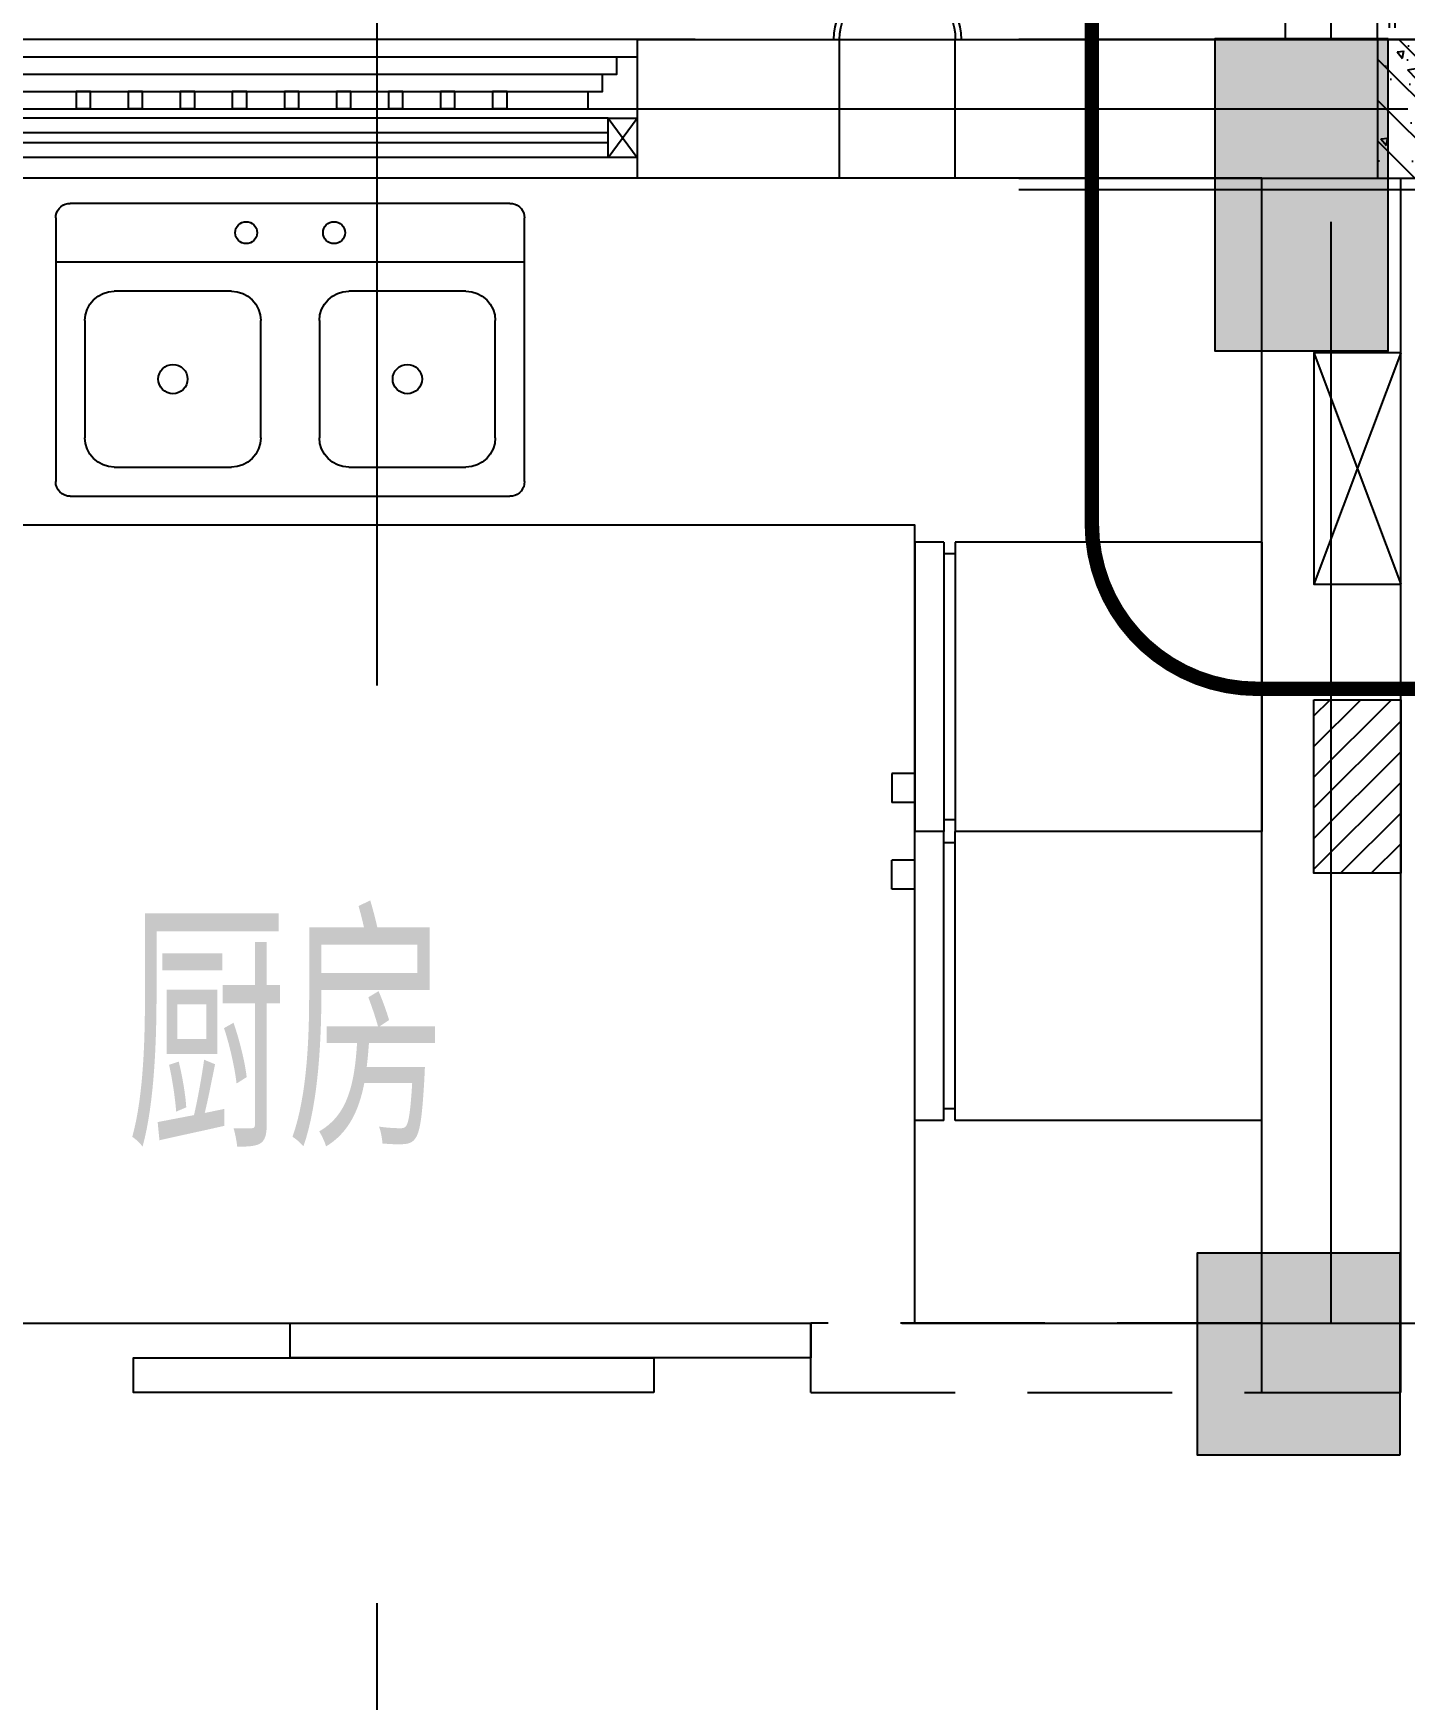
# Model space of a CAD drawing. Extents: x 296441 to 853063, y 459050 to 1117990.
# Drawn here: x 623255 to 625625, y 737361 to 740243 of the extents above; entities that cross this region are included whole.
import ezdxf

# ---------------------------------------------------------------- set-up
doc = ezdxf.new("R2010")
doc.units = 0
doc.header["$LTSCALE"] = 1000
for name, pattern in [('14-GRID$0$CENTER2', [28.575, 19.05, -3.175, 3.175, -3.175]), ('20-PLAN-FL01-P$0$HIDDEN2', [4.7625, 3.175, -1.5875]), ('DASH', [0.35, 0.25, -0.1]), ('DZ-3-PLAN-FL01$0$DASHED2', [0.375, 0.25, -0.125])]:
    doc.linetypes.add(name, pattern=pattern)
for name, color, linetype in [('0-COL', 50, 'Continuous'), ('0-COL-H1', 170, 'Continuous'), ('14-GRID$0$G-GRID', 9, '14-GRID$0$CENTER2'), ('20-PLAN-FL01-P$0$A-HDDN', 150, '20-PLAN-FL01-P$0$HIDDEN2'), ('DZ-3-PLAN-FL01$0$A-WALL', 1, 'Continuous'), ('DZ-PLAN-MAIN-FL01$0$A-WIND-IDEN', 33, 'Continuous'), ('DZ-TEXT-FL01$0$A-ROOM-IDEN', 4, 'Continuous'), ('E1-FL01$0$A-HOLE-ELEC', 224, 'Continuous'), ('E1-FL01$0$A-WALL', 1, 'Continuous'), ('E1-FL01$0$A-WALL-FNSH', 6, 'Continuous'), ('E1-FL01$0$E-CHCK', 50, 'Continuous'), ('E2-E3-FL01$0$E1-FL01$0$A-DOOR', 4, 'Continuous'), ('E2-E3-FL01$0$E1-FL01$0$A-FIXT', 162, 'Continuous'), ('E2-E3-FL01$0$E1-FL01$0$A-HOLE-MECH', 222, 'Continuous'), ('E2-E3-FL01$0$E1-FL01$0$A-WALL', 1, 'Continuous'), ('E2-E3-FL01$0$E1-FL01$0$G-XREF', 2, 'Continuous'), ('E2-E3-FL01$0$huachuangN$0$A-ELEV-THIN', 144, 'Continuous'), ('E2-E3-FL01$0$huachuangN$0$A-OVLK', 140, 'Continuous'), ('E2-E3-FL01$0$huachuangN$0$A-SECT-STONE', 42, 'Continuous'), ('E2-E3-FL01$0$huachuangN$0$A-SECT-WIND', 155, 'Continuous'), ('E2-E3-FL01$0$huachuangN$0$A-WALL', 1, 'Continuous'), ('E2-E3-FL01$0$huachuangN$0$A-WIND', 4, 'Continuous'), ('WALL', 242, 'Continuous'), ('ZT0_默认图层-----PM、LM、DY、JD', 7, 'Continuous'), ('ZT1_Dim---标注---PM、LM、DY、JD', 252, 'Continuous'), ('ZT1_Dim---索引---PM、LM、DY、JD', 2, 'Continuous'), ('ZT1_通用--Wall---PM、LM、DY、JD', 5, 'Continuous'), ('ZT1_通用--填充---PM、LM、DY、JD', 8, 'Continuous'), ('ZT3_辅材--其他---------------JD', 1, 'Continuous')]:
    doc.layers.add(name, color=color, linetype=linetype)
doc.styles.add('E2-E3-FL01$0$E1-FL01$0$B-PLAN-FL01$0$GOA_01_thin_0.75', font='romans.shx', dxfattribs={"width": 0.75, "bigfont": 'hzdx.shx'})
doc.styles.get("Standard").update_dxf_attribs({"font": 'gbenor.shx', "bigfont": 'gbcbig.shx'})
doc.styles.add('ZT-DIMSTYLE', font='ROMANS.shx', dxfattribs={"width": 0.7, "bigfont": 'CHINESE.shx'})
doc.dimstyles.new('ZT-DIM100', dxfattribs={"dimscale": 100, "dimtxt": 2.5, "dimasz": 1.5, "dimexe": 1, "dimexo": 1, "dimgap": 0.5, "dimtad": 1, "dimdec": 0, "dimdsep": 46, "dimtxsty": 'ZT-DIMSTYLE', "dimblk": 'ARCHTICK', "dimcen": 2.5, "dimclrd": 175, "dimclre": 175, "dimclrt": 7, "dimazin": 2, "dimtfac": 1, "dimtix": 1, "dimtmove": 2, "dimatfit": 3, "dimfxl": 0, "dimarcsym": 0})

# ---------------------------------------------------------------- blocks, each defined once
blk = doc.blocks.new('tt14')
at = {"layer": 'DZ-TEXT-FL01$0$A-ROOM-IDEN'}
blk.add_text('厨房', height=385.82, dxfattribs=at).set_placement((823860.2, 254592.9))
blk = doc.blocks.new('E2-E3-FL01$0$E1-FL01$0$B-PLAN-FL01$0$LU')
for p, q in [((-481.3, 405.3), (-25.3, 405.3)), ((-101.3, -405.3), (-101.3, 405.3)), ((-506.7, -380), (-506.7, 380)), ((0, 380), (0, -380)), ((-405.3, 354.7), (-202.7, 354.7)), ((-456, 101.3), (-456, 304)), ((-152, 304), (-152, 101.3)), ((-202.7, 50.7), (-405.3, 50.7)), ((-405.3, -50.7), (-202.7, -50.7)), ((-456, -304), (-456, -101.3)), ((-152, -101.3), (-152, -304)), ((-202.7, -354.7), (-405.3, -354.7)), ((-25.3, -405.3), (-481.3, -405.3))]:
    blk.add_line(p, q)
for points in [[(-481.3, 405.3), (-485.7, 404.9), (-490, 403.8), (-494, 401.9), (-497.6, 399.4), (-500.7, 396.3), (-503.3, 392.7), (-505.1, 388.7), (-506.3, 384.4), (-506.7, 380)], [(0, 380), (-0.4, 384.4), (-1.5, 388.7), (-3.4, 392.7), (-5.9, 396.3), (-9, 399.4), (-12.7, 401.9), (-16.7, 403.8), (-20.9, 404.9), (-25.3, 405.3)], [(-405.3, 354.7), (-415.2, 353.7), (-424.7, 350.8), (-433.5, 346.1), (-441.2, 339.8), (-447.5, 332.1), (-452.1, 323.4), (-455, 313.9), (-456, 304)], [(-152, 304), (-153, 313.9), (-155.9, 323.4), (-160.5, 332.1), (-166.8, 339.8), (-174.5, 346.1), (-183.3, 350.8), (-192.8, 353.7), (-202.7, 354.7)], [(-456, 101.3), (-455, 91.4), (-452.1, 81.9), (-447.5, 73.2), (-441.2, 65.5), (-433.5, 59.2), (-424.7, 54.5), (-415.2, 51.6), (-405.3, 50.7)], [(-202.7, 50.7), (-192.8, 51.6), (-183.3, 54.5), (-174.5, 59.2), (-166.8, 65.5), (-160.5, 73.2), (-155.9, 81.9), (-153, 91.4), (-152, 101.3)], [(-405.3, -50.7), (-415.2, -51.6), (-424.7, -54.5), (-433.5, -59.2), (-441.2, -65.5), (-447.5, -73.2), (-452.1, -81.9), (-455, -91.4), (-456, -101.3)], [(-152, -101.3), (-153, -91.4), (-155.9, -81.9), (-160.5, -73.2), (-166.8, -65.5), (-174.5, -59.2), (-183.3, -54.5), (-192.8, -51.6), (-202.7, -50.7)], [(-456, -304), (-455, -313.9), (-452.1, -323.4), (-447.5, -332.1), (-441.2, -339.8), (-433.5, -346.1), (-424.7, -350.8), (-415.2, -353.7), (-405.3, -354.7)], [(-202.7, -354.7), (-192.8, -353.7), (-183.3, -350.8), (-174.5, -346.1), (-166.8, -339.8), (-160.5, -332.1), (-155.9, -323.4), (-153, -313.9), (-152, -304)], [(-506.7, -380), (-506.2, -384.9), (-504.7, -389.7), (-502.4, -394.1), (-499.2, -397.9), (-495.4, -401.1), (-491, -403.4), (-486.3, -404.8), (-481.3, -405.3)], [(-25.3, -405.3), (-20.9, -404.9), (-16.7, -403.8), (-12.7, -401.9), (-9, -399.4), (-5.9, -396.3), (-3.4, -392.7), (-1.5, -388.7), (-0.4, -384.4), (0, -380)]]:
    blk.add_lwpolyline(points)
for points in [[(-329.3, 202.7), (-328.8, 197.7), (-327.4, 193), (-325.1, 188.6), (-321.9, 184.8), (-318.1, 181.6), (-313.7, 179.3), (-308.9, 177.8), (-304, 177.3), (-299.1, 177.8), (-294.3, 179.3), (-289.9, 181.6), (-286.1, 184.8), (-282.9, 188.6), (-280.6, 193), (-279.2, 197.7), (-278.7, 202.7), (-279.2, 207.6), (-280.6, 212.4), (-282.9, 216.7), (-286.1, 220.6), (-289.9, 223.7), (-294.3, 226.1), (-299.1, 227.5), (-304, 228), (-308.9, 227.5), (-313.7, 226.1), (-318.1, 223.7), (-321.9, 220.6), (-325.1, 216.7), (-327.4, 212.4), (-328.8, 207.6)], [(-69.7, 76), (-69.3, 72.3), (-68.2, 68.7), (-66.5, 65.4), (-64.1, 62.6), (-61.2, 60.2), (-57.9, 58.4), (-54.4, 57.4), (-50.7, 57), (-47, 57.4), (-43.4, 58.4), (-40.1, 60.2), (-37.2, 62.6), (-34.9, 65.4), (-33.1, 68.7), (-32, 72.3), (-31.7, 76), (-32, 79.7), (-33.1, 83.3), (-34.9, 86.6), (-37.2, 89.4), (-40.1, 91.8), (-43.4, 93.6), (-47, 94.6), (-50.7, 95), (-54.4, 94.6), (-57.9, 93.6), (-61.2, 91.8), (-64.1, 89.4), (-66.5, 86.6), (-68.2, 83.3), (-69.3, 79.7)], [(-69.7, -76), (-69.3, -79.7), (-68.2, -83.3), (-66.5, -86.6), (-64.1, -89.4), (-61.2, -91.8), (-57.9, -93.6), (-54.4, -94.6), (-50.7, -95), (-47, -94.6), (-43.4, -93.6), (-40.1, -91.8), (-37.2, -89.4), (-34.9, -86.6), (-33.1, -83.3), (-32, -79.7), (-31.7, -76), (-32, -72.3), (-33.1, -68.7), (-34.9, -65.4), (-37.2, -62.6), (-40.1, -60.2), (-43.4, -58.4), (-47, -57.4), (-50.7, -57), (-54.4, -57.4), (-57.9, -58.4), (-61.2, -60.2), (-64.1, -62.6), (-66.5, -65.4), (-68.2, -68.7), (-69.3, -72.3)], [(-329.3, -202.7), (-328.8, -207.6), (-327.4, -212.4), (-325.1, -216.7), (-321.9, -220.6), (-318.1, -223.7), (-313.7, -226.1), (-308.9, -227.5), (-304, -228), (-299.1, -227.5), (-294.3, -226.1), (-289.9, -223.7), (-286.1, -220.6), (-282.9, -216.7), (-280.6, -212.4), (-279.2, -207.6), (-278.7, -202.7), (-279.2, -197.7), (-280.6, -193), (-282.9, -188.6), (-286.1, -184.8), (-289.9, -181.6), (-294.3, -179.3), (-299.1, -177.8), (-304, -177.3), (-308.9, -177.8), (-313.7, -179.3), (-318.1, -181.6), (-321.9, -184.8), (-325.1, -188.6), (-327.4, -193), (-328.8, -197.7)]]:
    blk.add_lwpolyline(points, close=True)
blk = doc.blocks.new('E2-E3-FL01$0$E1-FL01$0$B-PLAN-FL01$0$BX111')
for p, q in [((175674.4, 381109), (175674.4, 380609)), ((175674.4, 381109), (176204.4, 381109)), ((176204.4, 381109), (176204.4, 381089)), ((176204.4, 381089), (176204.4, 380629)), ((176204.4, 381089), (176224.4, 381089)), ((176224.4, 381109), (176274.4, 381109)), ((176224.4, 381109), (176224.4, 381089)), ((176224.4, 381089), (176224.4, 380629)), ((176274.4, 381109), (176274.4, 380609)), ((176274.4, 380709), (176314.4, 380709)), ((176314.4, 380709), (176314.4, 380659)), ((176274.4, 380659), (176314.4, 380659)), ((176204.4, 380629), (176204.4, 380609)), ((176204.4, 380629), (176224.4, 380629)), ((176224.4, 380629), (176224.4, 380609)), ((175674.4, 380609), (176204.4, 380609)), ((176224.4, 380609), (176274.4, 380609))]:
    blk.add_line(p, q)
at = {"style": 'E2-E3-FL01$0$E1-FL01$0$B-PLAN-FL01$0$GOA_01_thin_0.75', "width": 0.8, "flags": 9}
for tag in ['YSIZE', 'XSIZE', 'YSIZE', 'XSIZE']:
    blk.add_attdef(tag, (175674.4, 381109), '', height=0.5, rotation=270, dxfattribs=at)
blk = doc.blocks.new('E2-E3-FL01$0$E1-FL01$0$XINFENG-1F2F')
for p, q in [((0, 0), (0, 240)), ((200, 0), (200, 240))]:
    blk.add_line(p, q)
for radius in [110, 100]:
    blk.add_arc((100, 240), radius, 0, 180)
blk = doc.blocks.new('E2-E3-FL01$0$huachuangN')
at = {"layer": 'E2-E3-FL01$0$huachuangN$0$A-ELEV-THIN'}
for p, q in [((1090, 210), (-40, 210)), ((1065, 180), (-15, 180))]:
    blk.add_line(p, q, dxfattribs=at)
at = {"layer": 'E2-E3-FL01$0$huachuangN$0$A-OVLK'}
for p, q in [((-75, 240), (1125, 240)), ((-75, 0), (1125, 0))]:
    blk.add_line(p, q, dxfattribs=at)
at = {"layer": 'E2-E3-FL01$0$huachuangN$0$A-SECT-STONE'}
for p, q in [((1125, 30), (1125, 210)), ((10, 120), (-75, 120)), ((150, 120), (175, 120)), ((240, 120), (265, 120)), ((330, 120), (355, 120)), ((420, 120), (445, 120)), ((510, 120), (535, 120)), ((600, 120), (625, 120)), ((690, 120), (715, 120)), ((780, 120), (805, 120)), ((870, 120), (895, 120)), ((1040, 120), (1125, 120))]:
    blk.add_line(p, q, dxfattribs=at)
for points in [[(10, 120), (10, 125), (10, 125.8), (10, 150), (-15, 150), (-15, 180), (-40, 180), (-40, 210), (-75, 210), (-75, 120)], [(1040, 120), (1040, 125), (1040, 125.8), (1040, 150), (1065, 150), (1065, 180), (1090, 180), (1090, 210), (1125, 210), (1125, 120)], [(150, 120), (150, 150), (175, 150), (175, 120)], [(240, 120), (240, 150), (265, 150), (265, 120)], [(330, 120), (330, 150), (355, 150), (355, 120)], [(420, 120), (420, 150), (445, 150), (445, 120)], [(510, 120), (510, 150), (535, 150), (535, 120)], [(600, 120), (600, 150), (625, 150), (625, 120)], [(690, 120), (690, 150), (715, 150), (715, 120)], [(780, 120), (780, 150), (805, 150), (805, 120)], [(870, 120), (870, 150), (895, 150), (895, 120)]]:
    blk.add_lwpolyline(points, dxfattribs=at)
at = {"layer": 'E2-E3-FL01$0$huachuangN$0$A-SECT-WIND'}
for p, q in [((-25, 104), (-75, 36)), ((-25, 36), (-75, 104)), ((-25, 104), (1075, 104)), ((1125, 104), (1075, 36)), ((1125, 36), (1075, 104)), ((-25, 78.5), (1075, 78.5)), ((-25, 61.5), (1075, 61.5)), ((-25, 36), (1075, 36))]:
    blk.add_line(p, q, dxfattribs=at)
for points in [[(-75, 104), (-75, 36), (-25, 36), (-25, 104)], [(1075, 104), (1075, 36), (1125, 36), (1125, 104)]]:
    blk.add_lwpolyline(points, close=True, dxfattribs=at)
at = {"layer": 'E2-E3-FL01$0$huachuangN$0$A-WALL'}
for p, q in [((-175, 240), (-75, 240)), ((-75, 240), (-75, 0)), ((1125, 240), (1125, 0)), ((1125, 240), (1225, 240)), ((-175, 0), (-75, 0)), ((1125, 0), (1225, 0))]:
    blk.add_line(p, q, dxfattribs=at)
at = {"layer": 'E2-E3-FL01$0$huachuangN$0$A-WIND'}
for p, q in [((1040, 150), (5, 150)), ((1040, 120), (10, 120))]:
    blk.add_line(p, q, dxfattribs=at)
blk = doc.blocks.new('E1-FL01$0$qiangdian')
at = {"layer": 'E1-FL01$0$A-HOLE-ELEC'}
for points in [[(-150, 0), (-150, 400), (0, 400), (0, 0), (-150, 0)], [(0, 400), (-150, 0)], [(-150, 400), (0, 0)]]:
    blk.add_lwpolyline(points, dxfattribs=at)
blk = doc.blocks.new('E1-FL01$0$C-PLAN-FL01$0$ruodianxiang')
at = {"layer": 'E1-FL01$0$A-HOLE-ELEC'}
h = blk.add_hatch(dxfattribs=at)
h.set_pattern_fill('ANSI31', color=256, scale=300, style=0)
h.set_pattern_definition([(45, (-3606.504, -5200), (-26.5165, 26.5165), [])])
h.paths.add_polyline_path([(0, 300), (150, 300), (150, 0), (0, 0)])
blk.add_lwpolyline([(0, 300), (150, 300), (150, 0), (0, 0), (0, 300)], dxfattribs=at)
blk = doc.blocks.new('20200618135151')
at = {"layer": 'ZT3_辅材--其他---------------JD', "ltscale": 10}
for p, q in [((220, 220), (200, 220)), ((210, -10), (210, 220)), ((220, -20), (220, 220)), ((-20, -20), (-20, 65)), ((-10, -10), (-10, 65)), ((-20, -20), (220, -20)), ((-10, -10), (210, -10))]:
    blk.add_line(p, q, dxfattribs=at)
blk = doc.blocks.new('中间套北入门头平面')
at = {"layer": 'ZT1_通用--填充---PM、LM、DY、JD'}
h = blk.add_hatch(dxfattribs=at)
h.set_pattern_fill('钢筋混凝土', color=256, scale=20, style=0)
h.set_pattern_definition([(45, (-92746.786, 143355.796), (-35.355339, 35.355339), []), (50, (-92746.79, 143355.8), (143.45204, -12.55043), [15, -165]), (355, (-92746.79, 143355.8), (-27.75027, 150.43843), [12, -132]), (100.4514, (-92734.83, 143354.75), (115.70188, 137.88791), [12.74804, -140.22842]), (46.1842, (-92746.79, 143395.8), (213.44821, -33.1038), [22.5, -247.5]), (96.6356, (-92729, 143393.04), (186.93254, 194.82357), [19.12206, -210.3426]), (351.1842, (-92746.79, 143395.8), (186.9324, 194.82372), [18, -198]), (21, (-92726.79, 143385.8), (119.38141, -80.52378), [15, -165]), (326, (-92726.79, 143385.8), (48.66307, 145.03001), [12, -132]), (71.4514, (-92716.84, 143379.09), (168.04453, 64.5061), [12.74804, -140.22842]), (37.5, (-92746.786, 143355.796), (2.431971, 66.57877), [0, -130.4, 0, -134, 0, -132.5]), (7.5, (-92746.786, 143355.796), (52.613907, 78.882342), [0, -76.4, 0, -127.4, 0, -50.5]), (327.5, (-92791.386, 143355.796), (106.764487, -4.510974), [0, -50, 0, -156, 0, -207]), (317.5, (-92811.39, 143355.8), (116.637234, 20.020996), [0, -65, 0, -103.6, 0, -147])])
h.paths.add_polyline_path([(-820, 33.7), (-770, 33.7), (-770, -46.3), (-820, -46.3), (-820, -206.3), (-990, -206.3), (-990, 33.7)])
at = {"layer": 'E1-FL01$0$A-WALL'}
for p, q in [((-1610, 33.7), (-800, 33.7)), ((-990, -206.3), (-990, 33.7)), ((-980, -206.3), (-980, -206.3))]:
    blk.add_line(p, q, dxfattribs=at)
blk.add_lwpolyline([(-980, -206.3), (-990, -206.3), (-990, -406.3), (-1150, -406.3), (-1150, -206.3), (-1610, -206.3)], dxfattribs=at)
at = {"layer": 'E1-FL01$0$A-WALL-FNSH'}
blk.add_line((-750, 53.7), (-1610, 53.7), dxfattribs=at)
at = {"layer": 'ZT1_通用--Wall---PM、LM、DY、JD', "ltscale": 0.5}
blk.add_lwpolyline([(-820, 33.7), (-770, 33.7), (-770, -46.3), (-820, -46.3), (-820, -206.3), (-990, -206.3), (-990, 33.7)], close=True, dxfattribs=at)
at = {"ltscale": 10, "extrusion": (0, 0, -1), "xscale": -1, "zscale": -1}
blk.add_blockref('20200618135151', (950, -291.3), dxfattribs=at)
blk = doc.blocks.new('9.6N一层')
at = {"layer": 'DZ-3-PLAN-FL01$0$A-WALL', "color": 33, "linetype": 'DZ-3-PLAN-FL01$0$DASHED2'}
for p, q in [((700661.5, 216723.4), (699881.5, 216723.4)), ((699881.5, 216603.4), (699881.5, 216723.4)), ((699881.5, 216603.4), (700661.5, 216603.4))]:
    blk.add_line(p, q, dxfattribs=at)
at = {"layer": 'E2-E3-FL01$0$E1-FL01$0$A-DOOR'}
for points in [[(699881.5, 216663.4), (698981.5, 216663.4), (698981.5, 216723.4), (699881.5, 216723.4)], [(699610.5, 216603.4), (698710.5, 216603.4), (698710.5, 216663.4), (699610.5, 216663.4)]]:
    blk.add_lwpolyline(points, close=True, dxfattribs=at)
at = {"layer": 'E2-E3-FL01$0$E1-FL01$0$A-FIXT'}
blk.add_line((700061.5, 216723.4), (700661.5, 216723.4), dxfattribs=at)
blk.add_lwpolyline([(700061.5, 216723.4), (700061.5, 218103.4), (697901.5, 218103.4), (697901.5, 216723.4)], dxfattribs=at)
at = {"layer": 'E2-E3-FL01$0$E1-FL01$0$A-WALL'}
for p, q in [((700661.5, 218703.4), (699581.5, 218703.4)), ((700661.5, 216891.1), (700661.5, 218703.4)), ((700661.5, 216603.4), (700661.5, 216913.4))]:
    blk.add_line(p, q, dxfattribs=at)
at = {"layer": 'WALL'}
for p, q in [((699581.5, 218943.4), (700941.5, 218943.4)), ((700661.5, 216603.4), (700661.5, 218703.4)), ((700901.5, 216603.4), (700901.5, 218703.4)), ((700661.5, 216603.4), (700901.5, 216603.4))]:
    blk.add_line(p, q, dxfattribs=at)
at = {"layer": 'E1-FL01$0$A-HOLE-ELEC'}
blk.add_blockref('E1-FL01$0$C-PLAN-FL01$0$ruodianxiang', (700751.5, 217501.4), dxfattribs=at)
at = {"layer": 'E1-FL01$0$E-CHCK', "extrusion": (0, 0, -1), "zscale": -1}
blk.add_blockref('E1-FL01$0$qiangdian', (-700751.5, 218001.4), dxfattribs=at)
at = {"layer": 'E2-E3-FL01$0$E1-FL01$0$A-FIXT', "extrusion": (0, 0, -1), "zscale": -1, "rotation": 90.00000080041282}
blk.add_blockref('E2-E3-FL01$0$E1-FL01$0$B-PLAN-FL01$0$LU', (-698981.5, 218660.1), dxfattribs=at)
at = {"layer": 'E2-E3-FL01$0$E1-FL01$0$A-FIXT', "extrusion": (0, 0, -1), "zscale": -1}
blk.add_blockref('E2-E3-FL01$0$E1-FL01$0$B-PLAN-FL01$0$BX111', (-876335.9, -163035.1), dxfattribs=at)
at = {"layer": 'E2-E3-FL01$0$E1-FL01$0$A-FIXT', "rotation": 180}
blk.add_blockref('E2-E3-FL01$0$E1-FL01$0$B-PLAN-FL01$0$BX111', (876335.9, 598182.9), dxfattribs=at)
at = {"layer": 'E2-E3-FL01$0$E1-FL01$0$A-HOLE-MECH', "extrusion": (0, 0, -1), "zscale": -1}
blk.add_blockref('E2-E3-FL01$0$E1-FL01$0$XINFENG-1F2F', (-700131.5, 218703.4), dxfattribs=at)
at = {"layer": 'E2-E3-FL01$0$E1-FL01$0$G-XREF', "extrusion": (0, 0, -1), "zscale": -1}
blk.add_blockref('E2-E3-FL01$0$huachuangN', (-699506.5, 218703.4), dxfattribs=at)
at = {"layer": 'ZT0_默认图层-----PM、LM、DY、JD', "ltscale": 200, "xscale": -1, "rotation": 180}
blk.add_blockref('中间套北入门头平面', (701851.5, 218737.1), dxfattribs=at)
blk = doc.blocks.new('_ArchTick')
at = {"color": 0, "linetype": 'ByBlock', "const_width": 0.4}
blk.add_lwpolyline([(-0.5, -0.5), (0.5, 0.5)], dxfattribs=at)
blk = doc.blocks.new('*D2105')
at = {"layer": 'Defpoints', "color": 0, "ltscale": 1000, "transparency": 16777216}
for p in [(623098.5, 740550), (623098.5, 740275.1), (624298.5, 740232.6)]:
    blk.add_point(p, dxfattribs=at)
at = {"layer": 'ZT1_Dim---标注---PM、LM、DY、JD', "color": 175, "linetype": 'ByBlock', "lineweight": -2, "ltscale": 1000, "transparency": 16777216}
for p, q in [((623098.5, 740375.1), (623098.5, 740650)), ((624298.5, 740332.6), (624298.5, 740650)), ((624298.5, 740550), (623098.5, 740550))]:
    blk.add_line(p, q, dxfattribs=at)
at = {"layer": 'ZT1_Dim---标注---PM、LM、DY、JD', "color": 175, "lineweight": -2, "ltscale": 1000, "transparency": 16777216, "xscale": 150, "yscale": 150, "zscale": 150, "rotation": 180}
blk.add_blockref('_ArchTick', (623098.5, 740550), dxfattribs=at)
at = {"layer": 'ZT1_Dim---标注---PM、LM、DY、JD', "color": 175, "lineweight": -2, "ltscale": 1000, "transparency": 16777216, "xscale": 150, "yscale": 150, "zscale": 150}
blk.add_blockref('_ArchTick', (624298.5, 740550), dxfattribs=at)
at = {"layer": 'ZT1_Dim---标注---PM、LM、DY、JD', "color": 7, "ltscale": 1000, "transparency": 16777216, "insert": (623698.5, 740725), "char_height": 250, "attachment_point": 5, "style": 'ZT-DIMSTYLE'}
blk.add_mtext('1200', dxfattribs=at)
blk = doc.blocks.new('*D2478')
at = {"layer": 'Defpoints', "color": 0, "ltscale": 1000, "transparency": 16777216}
for p in [(625618.5, 740550), (625618.5, 740317.6), (624298.5, 740232.6)]:
    blk.add_point(p, dxfattribs=at)
at = {"layer": 'ZT1_Dim---标注---PM、LM、DY、JD', "color": 175, "linetype": 'ByBlock', "lineweight": -2, "ltscale": 1000, "transparency": 16777216}
for p, q in [((624298.5, 740332.6), (624298.5, 740650)), ((625618.5, 740417.6), (625618.5, 740650)), ((624298.5, 740550), (625618.5, 740550))]:
    blk.add_line(p, q, dxfattribs=at)
at = {"layer": 'ZT1_Dim---标注---PM、LM、DY、JD', "color": 175, "lineweight": -2, "ltscale": 1000, "transparency": 16777216, "xscale": 150, "yscale": 150, "zscale": 150, "rotation": 180}
blk.add_blockref('_ArchTick', (624298.5, 740550), dxfattribs=at)
at = {"layer": 'ZT1_Dim---标注---PM、LM、DY、JD', "color": 175, "lineweight": -2, "ltscale": 1000, "transparency": 16777216, "xscale": 150, "yscale": 150, "zscale": 150}
blk.add_blockref('_ArchTick', (625618.5, 740550), dxfattribs=at)
at = {"layer": 'ZT1_Dim---标注---PM、LM、DY、JD', "color": 7, "ltscale": 1000, "transparency": 16777216, "insert": (624958.5, 740725), "char_height": 250, "attachment_point": 5, "style": 'ZT-DIMSTYLE'}
blk.add_mtext('1320', dxfattribs=at)
blk = doc.blocks.new('A$C38AD7E8D')
at = {"layer": '0-COL', "color": 6}
for points in [[(16900, 120), (16600, 120), (16600, -420), (16900, -420)], [(16920, -2330), (16570, -2330), (16570, -1980), (16920, -1980)]]:
    blk.add_lwpolyline(points, close=True, dxfattribs=at)
at = {"layer": '0-COL-H1', "color": 254}
for points in [[(16600, -420), (16600, 120), (16900, -420), (16900, 120)], [(16570, -1980), (16570, -2330), (16920, -1980), (16920, -2330)]]:
    blk.add_solid(points, dxfattribs=at)

msp = doc.modelspace()

# ---------------------------------------------------------------- linework, layer by layer
at = {"layer": '14-GRID$0$G-GRID', "color": 8, "ltscale": 0.1}
for p, q in [((625498.5, 738012.6), (625498.5, 748996.4)), ((595151, 740112.6), (674432.5, 740112.6)), ((621898.5, 738012.6), (674432.5, 738012.6))]:
    msp.add_line(p, q, dxfattribs=at)
at = {"layer": '20-PLAN-FL01-P$0$A-HDDN'}
msp.add_line((623848.5, 747053.2), (623848.5, 711637.1), dxfattribs=at)
at = {"layer": 'ZT1_Dim---索引---PM、LM、DY、JD', "linetype": 'DASH', "const_width": 25}
msp.add_lwpolyline([(625370.2, 741645.8), (627701.2, 741645.8, -0.414214), (627987, 741360.1), (627987, 739395.4, -0.414214), (627701.2, 739109.7), (625370.2, 739109.7, -0.414214), (625084.5, 739395.4), (625084.5, 741360.1, -0.414214)], format="xyb", close=True, dxfattribs=at)

# ---------------------------------------------------------------- block references
for name, p in [('9.6N一层', (-75283, 521289.2)), ('A$C38AD7E8D', (608697, 740114.1, -13.6))]:
    msp.add_blockref(name, p)
at = {"layer": 'DZ-PLAN-MAIN-FL01$0$A-WIND-IDEN'}
msp.add_blockref('tt14', (-200444.3, 483724.4), dxfattribs=at)

# ---------------------------------------------------------------- dimensions: what is measured, and where the dimension line sits
at = {"layer": 'ZT1_Dim---标注---PM、LM、DY、JD', "ltscale": 1000}
for base, p2, picture, middle in [((623098.5, 740550), (623098.5, 740275.1), '*D2105', (623698.5, 740725)), ((625618.5, 740550), (625618.5, 740317.6), '*D2478', (624958.5, 740725))]:
    dim = msp.add_linear_dim(base=base, p1=(624298.5, 740232.6), p2=p2, angle=180, dimstyle='ZT-DIM100', override={"dimfxl": 200}, dxfattribs=at)
    dim.commit()
    dim.dimension.update_dxf_attribs({"geometry": picture, "text_midpoint": middle})

doc.saveas('drawing.dxf')
